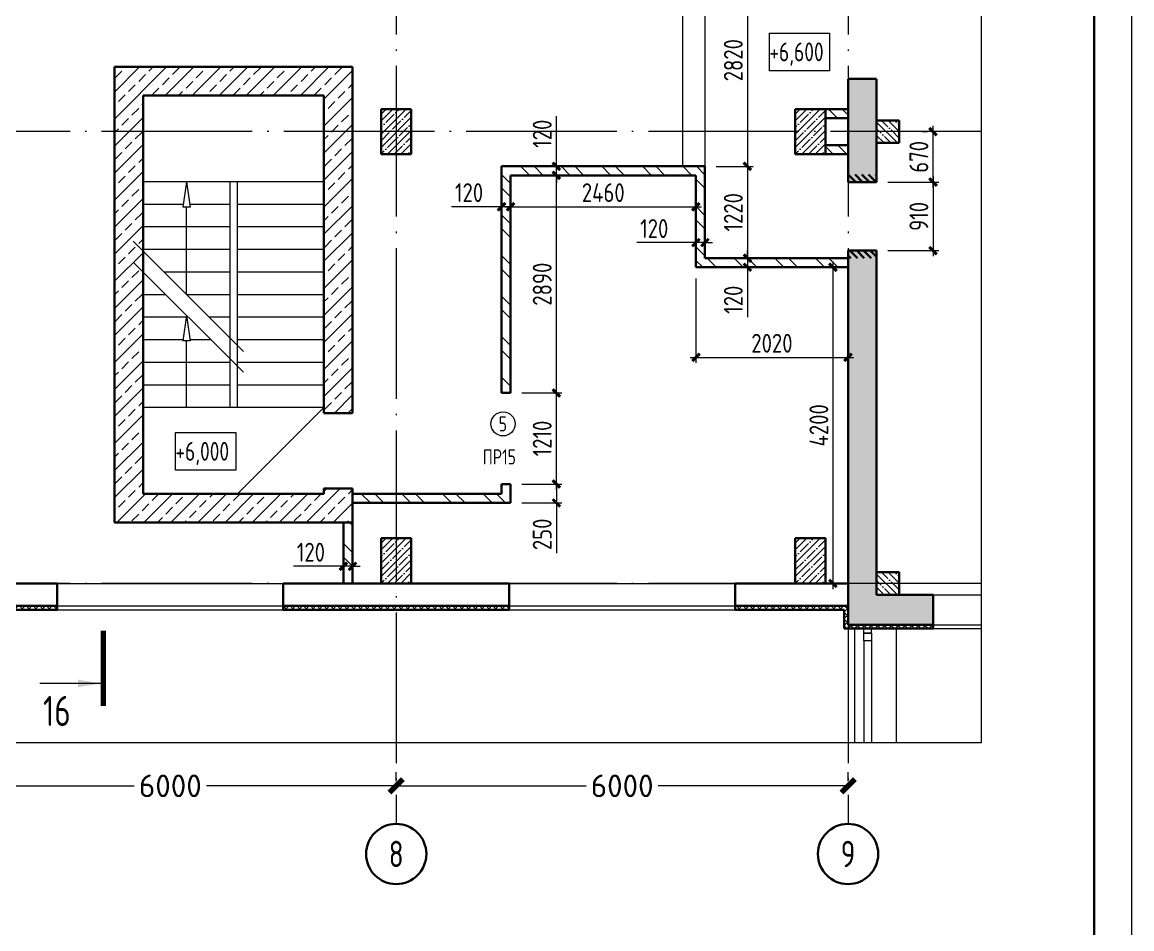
# Model space of a CAD drawing. Extents: x -965262 to 1142518, y -357520 to 71675.
# Drawn here: x 771533 to 786268, y -216449 to -204406 of the extents above; entities that cross this region are included whole.
import ezdxf

# ---------------------------------------------------------------- set-up
doc = ezdxf.new("R2010")
doc.units = 0
doc.header["$LTSCALE"] = 10
doc.linetypes.add('DOTE', pattern=[2.42, 2, -0.2, 0.02, -0.2])
doc.layers.get('0').update_dxf_attribs({"linetype": 'CONTINUOUS', "lineweight": 30})
doc.layers.get('Defpoints').update_dxf_attribs({"linetype": 'CONTINUOUS'})
doc.layers.add('DOTE', color=7, linetype='DOTE', lineweight=9)
doc.styles.add('GOST 2.304', font='isocpeur.ttf', dxfattribs={"width": 0.75, "height": 250})
doc.styles.get("Standard").update_dxf_attribs({"font": 'isocpeur.ttf', "height": 300})
doc.styles.add('ГОСТ 2м', font='isocpeur.ttf', dxfattribs={"width": 0.8, "height": 250})
doc.dimstyles.get("Standard").update_dxf_attribs({"dimscale": 100, "dimtxt": 300, "dimasz": 1.8, "dimexe": 1.8, "dimexo": 0.625, "dimgap": 0.9, "dimtad": 0, "dimdec": 0, "dimzin": 0, "dimdsep": 46, "dimtxsty": 'Standard', "dimblk": 'ARCHTICK', "dimcen": 0.9, "dimclrd": 256, "dimclre": 256, "dimclrt": 256, "dimadec": 0, "dimazin": 0, "dimtfac": 1, "dimtdec": 0, "dimtofl": 0, "dimtmove": 0, "dimatfit": 3, "dimfxl": 1, "dimtolj": 1, "dimtzin": 0, "dimlwd": 15, "dimlwe": 15, "dimarcsym": 0})
doc.dimstyles.new('ГОСТ 2м', dxfattribs={"dimtxt": 250, "dimasz": 100, "dimexe": 75, "dimexo": 150, "dimgap": 62.5, "dimtad": 1, "dimdec": 0, "dimtxsty": 'ГОСТ 2м', "dimblk": 'ARCHTICK', "dimcen": 150, "dimdle": 75, "dimclrd": 256, "dimclre": 256, "dimclrt": 256, "dimadec": 0, "dimazin": 0, "dimtfac": 1, "dimtdec": 0, "dimtmove": 0, "dimatfit": 3, "dimldrblk": 'OBLIQUE', "dimfxl": 1, "dimlwd": 15, "dimlwe": 15, "dimarcsym": 0})
pattern_1 = [(135, (707080.014, -166839.24), (-44.90128, -44.90128), [])]

# ---------------------------------------------------------------- blocks, each defined once
blk = doc.blocks.new('_ArchTick')
at = {"color": 0, "linetype": 'ByBlock', "lineweight": 0, "const_width": 0.4}
blk.add_lwpolyline([(-0.5, -0.5), (0.5, 0.5)], dxfattribs=at)
blk = doc.blocks.new('*D1027')
at = {"lineweight": 15, "transparency": 16777216}
for p, q in [((778626, -209406), (778626, -206366)), ((778476, -206441), (778551, -206441)), ((778169, -209331), (778701, -209331))]:
    blk.add_line(p, q, dxfattribs=at)
at = {"layer": 'Defpoints', "color": 0, "lineweight": 15, "transparency": 16777216}
for p in [(778626, -206441), (778626, -206441), (778019, -209331, -3260)]:
    blk.add_point(p, dxfattribs=at)
at = {"lineweight": 15, "transparency": 16777216, "xscale": 100, "yscale": 100, "zscale": 100}
for p, rotation in [((778626, -206441), 90), ((778626, -209331), 270)]:
    blk.add_blockref('_ArchTick', p, dxfattribs=dict(at, rotation=rotation))
at = {"lineweight": 15, "transparency": 16777216, "insert": (778438, -207886), "char_height": 250, "attachment_point": 5, "rotation": 90, "style": 'ГОСТ 2м'}
blk.add_mtext('2890', dxfattribs=at)
blk = doc.blocks.new('_Oblique')
at = {"color": 0, "linetype": 'ByBlock', "lineweight": -2}
blk.add_line((-0.5, -0.5), (0.5, 0.5), dxfattribs=at)
blk = doc.blocks.new('*D1025')
at = {"lineweight": 15, "transparency": 16777216}
for p, q in [((778169, -210541), (778701, -210541)), ((778626, -210541), (778626, -210866)), ((778169, -210791), (778701, -210791)), ((778626, -210791), (778626, -211461))]:
    blk.add_line(p, q, dxfattribs=at)
at = {"layer": 'Defpoints', "color": 0, "lineweight": 15, "transparency": 16777216}
for p in [(778019, -210541, -3260), (778626, -210541), (778019, -210791, -3260)]:
    blk.add_point(p, dxfattribs=at)
at = {"lineweight": 15, "transparency": 16777216, "xscale": 100, "yscale": 100, "zscale": 100}
for p, rotation in [((778626, -210541), 90), ((778626, -210791), 270)]:
    blk.add_blockref('_ArchTick', p, dxfattribs=dict(at, rotation=rotation))
at = {"lineweight": 15, "transparency": 16777216, "insert": (778438, -211209), "char_height": 250, "attachment_point": 5, "rotation": 90, "style": 'ГОСТ 2м'}
blk.add_mtext('250', dxfattribs=at)
blk = doc.blocks.new('*D973')
at = {"lineweight": 15, "transparency": 16777216}
for p, q in [((780479, -207811), (780479, -208933)), ((782499, -207811), (782499, -208933)), ((780404, -208858), (782574, -208858))]:
    blk.add_line(p, q, dxfattribs=at)
at = {"layer": 'Defpoints', "color": 0, "lineweight": 15, "transparency": 16777216}
for p in [(780479, -207661, -3260), (782499, -207661, -3260), (782499, -208858)]:
    blk.add_point(p, dxfattribs=at)
at = {"lineweight": 15, "transparency": 16777216, "xscale": 100, "yscale": 100, "zscale": 100, "rotation": 180}
blk.add_blockref('_ArchTick', (780479, -208858), dxfattribs=at)
at = {"lineweight": 15, "transparency": 16777216, "xscale": 100, "yscale": 100, "zscale": 100}
blk.add_blockref('_ArchTick', (782499, -208858), dxfattribs=at)
at = {"lineweight": 15, "transparency": 16777216, "insert": (781489, -208671), "char_height": 250, "attachment_point": 5, "style": 'ГОСТ 2м'}
blk.add_mtext('2020', dxfattribs=at)
blk = doc.blocks.new('*D972')
at = {"lineweight": 15, "transparency": 16777216}
for p, q in [((782299, -207586), (782299, -211936)), ((782349, -207661), (782224, -207661)), ((782349, -211861), (782224, -211861))]:
    blk.add_line(p, q, dxfattribs=at)
at = {"layer": 'Defpoints', "color": 0, "lineweight": 15, "transparency": 16777216}
for p in [(782499, -207661, -3260), (782299, -211861), (782499, -211861, -3290)]:
    blk.add_point(p, dxfattribs=at)
at = {"lineweight": 15, "transparency": 16777216, "xscale": 100, "yscale": 100, "zscale": 100}
for p, rotation in [((782299, -207661), 90), ((782299, -211861), 270)]:
    blk.add_blockref('_ArchTick', p, dxfattribs=dict(at, rotation=rotation))
at = {"lineweight": 15, "transparency": 16777216, "insert": (782112, -209761), "char_height": 250, "attachment_point": 5, "rotation": 90, "style": 'ГОСТ 2м'}
blk.add_mtext('4200', dxfattribs=at)
blk = doc.blocks.new('*D1030')
at = {"lineweight": 15, "transparency": 16777216}
for p, q in [((780479, -207184), (780479, -207259)), ((780599, -207184), (780599, -207259)), ((780479, -207334), (779694, -207334)), ((780599, -207334), (780479, -207334)), ((780599, -207334), (780699, -207334))]:
    blk.add_line(p, q, dxfattribs=at)
at = {"layer": 'Defpoints', "color": 0, "lineweight": 15, "transparency": 16777216}
for p in [(780479, -207334), (780599, -207334), (780599, -207334)]:
    blk.add_point(p, dxfattribs=at)
at = {"lineweight": 15, "transparency": 16777216, "xscale": 100, "yscale": 100, "zscale": 100}
blk.add_blockref('_ArchTick', (780479, -207334), dxfattribs=at)
at = {"lineweight": 15, "transparency": 16777216, "xscale": 100, "yscale": 100, "zscale": 100, "rotation": 180}
blk.add_blockref('_ArchTick', (780599, -207334), dxfattribs=at)
at = {"lineweight": 15, "transparency": 16777216, "insert": (779926, -207147), "char_height": 250, "attachment_point": 5, "style": 'ГОСТ 2м'}
blk.add_mtext('120', dxfattribs=at)
blk = doc.blocks.new('*D1026')
at = {"lineweight": 15, "transparency": 16777216}
for p, q in [((778169, -209331), (778701, -209331)), ((778626, -210616), (778626, -209256)), ((778169, -210541), (778701, -210541))]:
    blk.add_line(p, q, dxfattribs=at)
at = {"layer": 'Defpoints', "color": 0, "lineweight": 15, "transparency": 16777216}
for p in [(778019, -209331, -3260), (778626, -209331), (778019, -210541, -3260)]:
    blk.add_point(p, dxfattribs=at)
at = {"lineweight": 15, "transparency": 16777216, "xscale": 100, "yscale": 100, "zscale": 100}
for p, rotation in [((778626, -209331), 90), ((778626, -210541), 270)]:
    blk.add_blockref('_ArchTick', p, dxfattribs=dict(at, rotation=rotation))
at = {"lineweight": 15, "transparency": 16777216, "insert": (778438, -209936), "char_height": 250, "attachment_point": 5, "rotation": 90, "style": 'ГОСТ 2м'}
blk.add_mtext('1210', dxfattribs=at)
blk = doc.blocks.new('*D1024')
at = {"lineweight": 15, "transparency": 16777216}
for p, q in [((775799, -211484), (775799, -211559)), ((775919, -211484), (775919, -211559)), ((775799, -211634), (775134, -211634)), ((775919, -211634), (775799, -211634)), ((775919, -211634), (776019, -211634))]:
    blk.add_line(p, q, dxfattribs=at)
at = {"layer": 'Defpoints', "color": 0, "lineweight": 15, "transparency": 16777216}
for p in [(775799, -211634), (775799, -211634), (775919, -211634)]:
    blk.add_point(p, dxfattribs=at)
at = {"lineweight": 15, "transparency": 16777216, "xscale": 100, "yscale": 100, "zscale": 100}
blk.add_blockref('_ArchTick', (775799, -211634), dxfattribs=at)
at = {"lineweight": 15, "transparency": 16777216, "xscale": 100, "yscale": 100, "zscale": 100, "rotation": 180}
blk.add_blockref('_ArchTick', (775919, -211634), dxfattribs=at)
at = {"lineweight": 15, "transparency": 16777216, "insert": (775367, -211446), "char_height": 250, "attachment_point": 5, "style": 'ГОСТ 2м'}
blk.add_mtext('120', dxfattribs=at)
blk = doc.blocks.new('*D1029')
at = {"lineweight": 15, "transparency": 16777216}
for p, q in [((777899, -206708), (777899, -206783)), ((778019, -206708), (778019, -206783)), ((777899, -206858), (777234, -206858)), ((778019, -206858), (777899, -206858)), ((778019, -206858), (778119, -206858))]:
    blk.add_line(p, q, dxfattribs=at)
at = {"layer": 'Defpoints', "color": 0, "lineweight": 15, "transparency": 16777216}
for p in [(777899, -206858), (777899, -206858), (778019, -206858)]:
    blk.add_point(p, dxfattribs=at)
at = {"lineweight": 15, "transparency": 16777216, "xscale": 100, "yscale": 100, "zscale": 100}
blk.add_blockref('_ArchTick', (777899, -206858), dxfattribs=at)
at = {"lineweight": 15, "transparency": 16777216, "xscale": 100, "yscale": 100, "zscale": 100, "rotation": 180}
blk.add_blockref('_ArchTick', (778019, -206858), dxfattribs=at)
at = {"lineweight": 15, "transparency": 16777216, "insert": (777467, -206670), "char_height": 250, "attachment_point": 5, "style": 'ГОСТ 2м'}
blk.add_mtext('120', dxfattribs=at)
blk = doc.blocks.new('*D1028')
at = {"lineweight": 15, "transparency": 16777216}
for p, q in [((778019, -206708), (778019, -206783)), ((780479, -206708), (780479, -206783)), ((777944, -206858), (780554, -206858))]:
    blk.add_line(p, q, dxfattribs=at)
at = {"layer": 'Defpoints', "color": 0, "lineweight": 15, "transparency": 16777216}
for p in [(778019, -206858), (780479, -206858), (780479, -206858)]:
    blk.add_point(p, dxfattribs=at)
at = {"lineweight": 15, "transparency": 16777216, "xscale": 100, "yscale": 100, "zscale": 100, "rotation": 180}
blk.add_blockref('_ArchTick', (778019, -206858), dxfattribs=at)
at = {"lineweight": 15, "transparency": 16777216, "xscale": 100, "yscale": 100, "zscale": 100}
blk.add_blockref('_ArchTick', (780479, -206858), dxfattribs=at)
at = {"lineweight": 15, "transparency": 16777216, "insert": (779249, -206670), "char_height": 250, "attachment_point": 5, "style": 'ГОСТ 2м'}
blk.add_mtext('2460', dxfattribs=at)
blk = doc.blocks.new('*D1031')
at = {"lineweight": 15, "transparency": 16777216}
for p, q in [((781163, -206246), (781163, -207616)), ((780749, -206321), (781238, -206321)), ((780749, -207541), (781238, -207541))]:
    blk.add_line(p, q, dxfattribs=at)
at = {"layer": 'Defpoints', "color": 0, "lineweight": 15, "transparency": 16777216}
for p in [(780599, -206321, -3260), (780599, -207541, -3260), (781163, -207541)]:
    blk.add_point(p, dxfattribs=at)
at = {"lineweight": 15, "transparency": 16777216, "xscale": 100, "yscale": 100, "zscale": 100}
for p, rotation in [((781163, -206321), 90), ((781163, -207541), 270)]:
    blk.add_blockref('_ArchTick', p, dxfattribs=dict(at, rotation=rotation))
at = {"lineweight": 15, "transparency": 16777216, "insert": (780976, -206931), "char_height": 250, "attachment_point": 5, "rotation": 90, "style": 'ГОСТ 2м'}
blk.add_mtext('1220', dxfattribs=at)
blk = doc.blocks.new('*D971')
at = {"lineweight": 15, "transparency": 16777216}
for p, q in [((781163, -207541), (781163, -207441)), ((781013, -207541), (781088, -207541)), ((781163, -207541), (781163, -207661)), ((781013, -207661), (781088, -207661)), ((781163, -207661), (781163, -208326))]:
    blk.add_line(p, q, dxfattribs=at)
at = {"layer": 'Defpoints', "color": 0, "lineweight": 15, "transparency": 16777216}
for p in [(781163, -207541), (781163, -207661), (781163, -207661)]:
    blk.add_point(p, dxfattribs=at)
at = {"lineweight": 15, "transparency": 16777216, "xscale": 100, "yscale": 100, "zscale": 100}
for p, rotation in [((781163, -207541), 270), ((781163, -207661), 90)]:
    blk.add_blockref('_ArchTick', p, dxfattribs=dict(at, rotation=rotation))
at = {"lineweight": 15, "transparency": 16777216, "insert": (780976, -208093), "char_height": 250, "attachment_point": 5, "rotation": 90, "style": 'ГОСТ 2м'}
blk.add_mtext('120', dxfattribs=at)
blk = doc.blocks.new('*D974')
at = {"lineweight": 15, "transparency": 16777216}
for p, q in [((778626, -206321), (778626, -205656)), ((778476, -206321), (778551, -206321)), ((778626, -206441), (778626, -206321)), ((778476, -206441), (778551, -206441)), ((778626, -206441), (778626, -206541))]:
    blk.add_line(p, q, dxfattribs=at)
at = {"layer": 'Defpoints', "color": 0, "lineweight": 15, "transparency": 16777216}
for p in [(778626, -206321), (778626, -206321), (778626, -206441)]:
    blk.add_point(p, dxfattribs=at)
at = {"lineweight": 15, "transparency": 16777216, "xscale": 100, "yscale": 100, "zscale": 100}
for p, rotation in [((778626, -206321), 270), ((778626, -206441), 90)]:
    blk.add_blockref('_ArchTick', p, dxfattribs=dict(at, rotation=rotation))
at = {"lineweight": 15, "transparency": 16777216, "insert": (778438, -205888), "char_height": 250, "attachment_point": 5, "rotation": 90, "style": 'ГОСТ 2м'}
blk.add_mtext('120', dxfattribs=at)
blk = doc.blocks.new('*D976')
at = {"lineweight": 15, "transparency": 16777216}
for p, q in [((781163, -203426), (781163, -206396)), ((780749, -203501), (781238, -203501)), ((780749, -206321), (781238, -206321))]:
    blk.add_line(p, q, dxfattribs=at)
at = {"layer": 'Defpoints', "color": 0, "lineweight": 15, "transparency": 16777216}
for p in [(780599, -203501, -3260), (780599, -206321, -3260), (781163, -206321)]:
    blk.add_point(p, dxfattribs=at)
at = {"lineweight": 15, "transparency": 16777216, "xscale": 100, "yscale": 100, "zscale": 100}
for p, rotation in [((781163, -203501), 90), ((781163, -206321), 270)]:
    blk.add_blockref('_ArchTick', p, dxfattribs=dict(at, rotation=rotation))
at = {"lineweight": 15, "transparency": 16777216, "insert": (780976, -204911), "char_height": 250, "attachment_point": 5, "rotation": 90, "style": 'ГОСТ 2м'}
blk.add_mtext('2820', dxfattribs=at)
blk = doc.blocks.new('*D1032')
at = {"lineweight": 15, "transparency": 16777216}
for p, q in [((783030, -206531), (783703, -206531)), ((783628, -206456), (783628, -207516)), ((783030, -207441), (783703, -207441))]:
    blk.add_line(p, q, dxfattribs=at)
at = {"layer": 'Defpoints', "color": 0, "lineweight": 15, "transparency": 16777216}
for p in [(782880, -206531, -3260), (782880, -207441, -3260), (783628, -207441)]:
    blk.add_point(p, dxfattribs=at)
at = {"lineweight": 15, "transparency": 16777216, "xscale": 100, "yscale": 100, "zscale": 100}
for p, rotation in [((783628, -206531), 90), ((783628, -207441), 270)]:
    blk.add_blockref('_ArchTick', p, dxfattribs=dict(at, rotation=rotation))
at = {"lineweight": 15, "transparency": 16777216, "insert": (783440, -206986), "char_height": 250, "attachment_point": 5, "rotation": 90, "style": 'ГОСТ 2м'}
blk.add_mtext('910', dxfattribs=at)
blk = doc.blocks.new('*D1033')
at = {"lineweight": 15, "transparency": 16777216}
for p, q in [((783628, -206606), (783628, -205785)), ((783478, -205860), (783553, -205860)), ((783030, -206531), (783703, -206531))]:
    blk.add_line(p, q, dxfattribs=at)
at = {"layer": 'Defpoints', "color": 0, "lineweight": 15, "transparency": 16777216}
for p in [(783628, -205860), (783628, -205860), (782880, -206531, -3260)]:
    blk.add_point(p, dxfattribs=at)
at = {"lineweight": 15, "transparency": 16777216, "xscale": 100, "yscale": 100, "zscale": 100}
for p, rotation in [((783628, -205860), 90), ((783628, -206531), 270)]:
    blk.add_blockref('_ArchTick', p, dxfattribs=dict(at, rotation=rotation))
at = {"lineweight": 15, "transparency": 16777216, "insert": (783440, -206195), "char_height": 250, "attachment_point": 5, "rotation": 90, "style": 'ГОСТ 2м'}
blk.add_mtext('670', dxfattribs=at)
blk = doc.blocks.new('*D1075')
at = {"lineweight": 15, "transparency": 16777216}
for p, q in [((770500, -214488), (770500, -214370)), ((776500, -214488), (776500, -214370)), ((770500, -214550), (773020, -214550)), ((776500, -214550), (773980, -214550))]:
    blk.add_line(p, q, dxfattribs=at)
at = {"layer": 'Defpoints', "color": 0, "lineweight": 15, "transparency": 16777216}
for p in [(770500, -214550), (770500, -214550), (776500, -214550)]:
    blk.add_point(p, dxfattribs=at)
at = {"lineweight": 15, "transparency": 16777216, "xscale": 180, "yscale": 180, "zscale": 180, "rotation": 180}
blk.add_blockref('_ArchTick', (770500, -214550), dxfattribs=at)
at = {"lineweight": 15, "transparency": 16777216, "xscale": 180, "yscale": 180, "zscale": 180}
blk.add_blockref('_ArchTick', (776500, -214550), dxfattribs=at)
at = {"lineweight": 15, "transparency": 16777216, "insert": (773500, -214550), "char_height": 300, "attachment_point": 5}
blk.add_mtext('\\A1;6000', dxfattribs=at)
blk = doc.blocks.new('*D1080')
at = {"lineweight": 15, "transparency": 16777216}
for p, q in [((776500, -214488), (776500, -214370)), ((782500, -214488), (782500, -214370)), ((776500, -214550), (779020, -214550)), ((782500, -214550), (779980, -214550))]:
    blk.add_line(p, q, dxfattribs=at)
at = {"layer": 'Defpoints', "color": 0, "lineweight": 15, "transparency": 16777216}
for p in [(776500, -214550), (776500, -214550), (782500, -214550)]:
    blk.add_point(p, dxfattribs=at)
at = {"lineweight": 15, "transparency": 16777216, "xscale": 180, "yscale": 180, "zscale": 180, "rotation": 180}
blk.add_blockref('_ArchTick', (776500, -214550), dxfattribs=at)
at = {"lineweight": 15, "transparency": 16777216, "xscale": 180, "yscale": 180, "zscale": 180}
blk.add_blockref('_ArchTick', (782500, -214550), dxfattribs=at)
at = {"lineweight": 15, "transparency": 16777216, "insert": (779500, -214550), "char_height": 300, "attachment_point": 5}
blk.add_mtext('\\A1;6000', dxfattribs=at)

msp = doc.modelspace()

# ---------------------------------------------------------------- hatches: boundary and pattern name
at = {"lineweight": 15}
h = msp.add_hatch(dxfattribs=at)
h.set_pattern_fill('ANSI35', color=256, scale=40)
h.set_pattern_definition([(45, (631801.75, -298946.64), (-179.60512, 179.60512), []), (45, (631981.35, -298946.64), (-179.60512, 179.60512), [317.5, -63.5, 0, -63.5])])
h.paths.add_polyline_path([(782879.4, -187710.7), (783579.7, -187710.7), (783579.7, -187310.7), (782499.4, -187310.7), (782499.4, -204260.6), (782879.4, -204260.4)])
h.paths.add_polyline_path([(782879.4, -205160.5), (782499.4, -205160.6), (782499.4, -206530.7), (782879.4, -206530.7)])
h.paths.add_polyline_path([(782879.4, -207440.7), (782499.4, -207440.7), (782499.4, -212410.7), (783629.4, -212410.7), (783629.4, -212010.7), (782879.4, -212011.1)])
h = msp.add_hatch(dxfattribs=at)
h.set_pattern_fill('ANSI37', color=256, scale=20, angle=90)
h.set_pattern_definition([(135, (631801.75, -298946.64), (-44.90128, -44.90128), []), (225, (631801.75, -298946.64), (44.90128, -44.90128), [])])
h.paths.add_polyline_path([(746499.4, -210360.5), (746449.4, -210360.5), (746449.4, -212210.7), (747999.4, -212210.7), (748000.2, -212160.7), (746499.4, -212160.7)])
h.paths.add_polyline_path([(746499.4, -205040.7), (746449.4, -205040.7), (746449.4, -207360.5), (746499.4, -207360.5)])
h.paths.add_polyline_path([(746499.4, -201510.7), (746449.4, -201510.7), (746449.4, -202030.7), (746499.4, -202030.7)])
h.paths.add_polyline_path([(746499.4, -198660.7), (746449.4, -198660.7), (746449.4, -200310.7), (746499.4, -200310.7)])
h.paths.add_polyline_path([(746499.4, -195810.7), (746449.4, -195810.7), (746449.4, -197460.7), (746499.4, -197460.7)])
h.paths.add_polyline_path([(746499.4, -192960.7), (746449.4, -192960.7), (746449.4, -194610.7), (746499.4, -194610.7)])
h.paths.add_polyline_path([(746499.4, -190110.7), (746449.4, -190110.7), (746449.4, -191760.7), (746499.4, -191760.7)])
h.paths.add_polyline_path([(746499.4, -187560.7), (747999.6, -187560.7), (747999.6, -187510.7), (746449.4, -187510.7), (746449.4, -188910.7), (746499.4, -188910.7)])
h.paths.add_polyline_path([(753999.6, -187510.7), (750999.6, -187510.7), (750999.6, -187560.7), (753999.6, -187560.7)])
h.paths.add_polyline_path([(759999.6, -187510.7), (756999.6, -187510.7), (756999.6, -187560.7), (759999.6, -187560.7)])
h.paths.add_polyline_path([(765999.6, -187510.7), (762999.6, -187510.7), (762999.6, -187560.7), (765999.6, -187560.7)])
h.paths.add_polyline_path([(771999.6, -187510.7), (768999.6, -187510.7), (768999.6, -187560.7), (771999.6, -187560.7)])
h.paths.add_polyline_path([(776064.4, -187510.7), (774999.6, -187510.7), (774999.6, -187560.7), (776064.4, -187560.7)])
h.paths.add_polyline_path([(783629.4, -212410.7), (782499.4, -212410.7), (782499.4, -212160.7), (780998.6, -212160.7), (780998.6, -212210.7), (782449.4, -212210.7), (782449.4, -212460.7), (783629.4, -212460.7)])
h.paths.add_polyline_path([(777999.4, -212160.7), (774999.4, -212160.7), (774999.4, -212210.7), (777999.4, -212210.7)])
h.paths.add_polyline_path([(771999.4, -212160.7), (768999.4, -212160.7), (768999.4, -212210.7), (771999.4, -212210.7)])
h.paths.add_polyline_path([(765999.4, -212160.7), (762999.4, -212160.7), (762999.4, -212210.7), (765999.4, -212210.7)])
h.paths.add_polyline_path([(759999.4, -212160.7), (756998.6, -212160.7), (756998.6, -212210.7), (759999.4, -212210.7)])
h.paths.add_polyline_path([(753999.4, -212160.7), (750998.6, -212160.7), (750998.6, -212210.7), (753999.4, -212210.7)])
h = msp.add_hatch(dxfattribs=at)
h.set_pattern_fill('ANSI32', color=1, scale=40, angle=90)
h.set_pattern_definition([(135, (777932.76, -209334.85), (-269.4077, -269.4077), []), (135, (777932.76, -209155.24), (-269.4077, -269.4077), [])])
h.paths.add_polyline_path([(778019.4, -209330.7), (777899.4, -209330.7), (777899.4, -209340.7), (778019.4, -209340.7)], flags=17)
h.paths.add_polyline_path([(752699.4, -201650.7), (751299, -201650.7), (751299, -201520.7), (751179, -201520.7), (751179, -201650.7), (746799.4, -201650.7), (746799.4, -201770.7), (752449.4, -201770.7), (752449.4, -202030.7), (752699.4, -202030.7)], flags=17)
h.paths.add_polyline_path([(752699.4, -201650.7), (751299.4, -201650.7), (751299.4, -201520.7), (751179.4, -201520.7), (751179.4, -201650.7), (746799.4, -201650.7), (746799.4, -201770.7), (752449.4, -201770.7), (752449.4, -202030.7), (752699.4, -202030.7)], flags=16)
h.paths.add_polyline_path([(773689.4, -198260.7), (773559.4, -198260.7), (773559.4, -198390.7), (773689.4, -198390.7)], flags=17)
h.paths.add_polyline_path([(773689.4, -198260.7), (773559.4, -198260.7), (773559.4, -198390.7), (773689.4, -198390.7)], flags=16)
h.paths.add_polyline_path([(778019.4, -209340.7), (777899.4, -209340.7), (777899.4, -209630.7), (778019.4, -209630.7)], flags=17)
h.paths.add_polyline_path([(747199.4, -193680.6), (747199.4, -193560.7), (749749, -193560.7), (749749, -193680.7), (749619, -193680.7), (749619, -194730.6), (749499, -194730.6), (749499, -193680.7), (747199.4, -193680.7)])
h.paths.add_polyline_path([(751179, -193810.7), (751179, -193680.7), (750659, -193680.7), (750659, -193560.7), (751179, -193560.7), (751179, -189760.7), (751299, -189763.3), (751299, -189890.7), (751429, -189890.7), (751429, -190010.7), (751299, -190010.7), (751298.9, -193810.7), (751179, -193810.7)])
h.paths.add_polyline_path([(751179, -194730.6), (751179, -194350.7), (751299, -194350.7), (751299, -194730.6)])
h.paths.add_polyline_path([(751179, -196020.4), (751179, -195640.6), (751299, -195640.6), (751299, -196020.4), (751179, -196020.4)])
h.paths.add_polyline_path([(746799.4, -196810.7), (746799.4, -196690.7), (749499, -196690.7), (749499, -195640.6), (749619, -195640.6), (749619, -196690.5), (749749, -196690.7), (749749, -196810.6), (746799.4, -196810.6)])
h.paths.add_polyline_path([(751179, -196940.6), (751179, -196810.6), (750659.2, -196810.6), (750659.2, -196690.6), (751179, -196690.6), (751179, -196560.4), (751299, -196560.4), (751299, -196940.6), (751179, -196940.6)])
h.paths.add_polyline_path([(751049, -199420.5), (751049, -199040.5), (751299, -199040.5), (751299, -199420.5)])
h.paths.add_polyline_path([(746799.4, -201770.7), (746799.4, -201650.7), (751179.8, -201650.7), (751179.8, -201520.7), (751299, -201520.4), (751299.9, -201650.7), (752699.4, -201650.7), (752699.4, -202030.7), (752449.4, -202030.7), (752449.4, -201770.7), (746799.4, -201770.7)])
h.paths.add_polyline_path([(747199, -205760.7), (747199.4, -205640.7), (752299.4, -205640.7), (752299.4, -205760.7), (747199.4, -205760.7)])
h.paths.add_polyline_path([(752449.4, -205560.7), (752449.4, -205040.7), (752699.4, -205040.7), (752699.4, -205560.7)])
h.paths.add_polyline_path([(751179, -188560.7), (751179, -187860.7), (751299, -187860.7), (751299, -188560.7)])
h.paths.add_polyline_path([(752339, -190010.7), (752339, -189890.7), (752754.5, -189890.7), (752754.5, -190010.7)])
h.paths.add_polyline_path([(755244.5, -190010.7), (755244.5, -189890.7), (755751.9, -189890.7), (755754.4, -190010.7)])
h.paths.add_polyline_path([(758244.5, -190010.7), (758244.5, -189890.7), (758754.4, -189890.7), (758754.4, -190010.7)])
h.paths.add_polyline_path([(761244.5, -190010.7), (761244.5, -189890.7), (761754.4, -189890.7), (761754.4, -190010.7)])
h.paths.add_polyline_path([(764244.5, -190010.7), (764244.5, -189890.7), (764754.4, -189890.7), (764754.4, -190010.7)])
h.paths.add_polyline_path([(767244.5, -190010.7), (767244.5, -189890.7), (767754.4, -189890.7), (767754.4, -190010.7)])
h.paths.add_polyline_path([(770244.5, -190010.7), (770244.5, -189890.7), (770754.4, -189890.7), (770754.4, -190010.7)])
h.paths.add_polyline_path([(773309.4, -190010.7), (773309.4, -189890.7), (773689.4, -189890.7), (773689.4, -190010.7), (773559.4, -190010.7), (773559.4, -190270.7), (773439.4, -190270.7), (773439.4, -190010.7)])
h.paths.add_polyline_path([(776244.5, -190010.7), (776244.5, -189890.7), (776754.4, -189890.7), (776754.4, -190010.7)])
h.paths.add_polyline_path([(779309.4, -190010.7), (779309.4, -189890.7), (782499.4, -189890.7), (782499.4, -190010.7)])
h.paths.add_polyline_path([(773439.4, -192765.7), (773439.4, -192385.7), (773689.4, -192385.7), (773689.4, -192765.7)])
h.paths.add_polyline_path([(773439.4, -195260.7), (773439.4, -194880.7), (773689.4, -194880.7), (773689.4, -195260.7)])
h.paths.add_polyline_path([(773439.4, -198640.7), (773439.4, -198260.7), (773689.4, -198260.7), (773689.4, -198510.7), (773559.4, -198510.7), (773559.4, -198640.7)])
h.paths.add_polyline_path([(774739.4, -198510.7), (774739.4, -198390.7), (775119.4, -198390.7), (775119.4, -198510.7)])
h.paths.add_polyline_path([(776169.4, -198510.7), (776169.4, -198390.7), (776419.4, -198390.7), (776419.4, -199560.7), (776299.4, -199560.7), (776299.4, -198510.7)])
h.paths.add_polyline_path([(776699.4, -200160.7), (776699.4, -200040.7), (781799.4, -200040.7), (781799.4, -200160.7)])
h.paths.add_polyline_path([(782199.4, -200160.7), (782199.4, -200040.7), (782499.4, -200040.7), (782499.4, -200160.7)])
h.paths.add_polyline_path([(776169.4, -203500.7), (776169.4, -203380.7), (776299.4, -203380.7), (776299.4, -202225.7), (776419.4, -202225.7), (776419.4, -203380.7), (782499.4, -203380.7), (782499.4, -203500.7)])
h.paths.add_polyline_path([(776299.4, -201315.7), (776299.4, -200160.7), (776419.4, -200160.7), (776419.4, -201315.7)])
h.paths.add_polyline_path([(773439.4, -201135.7), (773439.4, -200755.7), (773689.4, -200755.7), (773689.4, -201135.7)])
h.paths.add_polyline_path([(773439.4, -203500.7), (773439.4, -203250.7), (773559.4, -203250.7), (773559.4, -203380.7), (775259.4, -203380.7), (775259.4, -203500.7)])
h.paths.add_polyline_path([(782199.4, -205680.7), (782199.4, -205560.7), (782499.4, -205560.7), (782499.4, -205680.7), (782199.4, -205680.7)])
h.paths.add_polyline_path([(782199.4, -206160.7), (782199.4, -206040.6), (782499.4, -206040.6), (782499.4, -206160.6), (782199.4, -206160.7)])
h.paths.add_polyline_path([(777899.4, -209630.7), (777899.4, -206320.7), (780599.4, -206320.7), (780599.4, -207540.7), (782499.4, -207540.7), (782499.4, -207660.7), (780479.4, -207660.7), (780479.4, -206440.7), (778019.4, -206440.7), (778019.4, -209630.7)])
h.paths.add_polyline_path([(775919, -210790.7), (775919, -210670.7), (777899.4, -210670.7), (777899.4, -210540.7), (778019.4, -210540.7), (778019.4, -210790.7), (775919, -210790.7)])
h.paths.add_polyline_path([(775799, -211860.7), (775799, -211050.7), (775919, -211050.7), (775919, -211860.7)])
h.paths.add_polyline_path([(751179.8, -201650.7), (751179.4, -201650.7), (751179.4, -201520.7), (751179.8, -201520.7)], flags=16)
h.paths.add_polyline_path([(751299.9, -201650.7), (751299.4, -201650.7), (751299.4, -201520.7), (751299.9, -201520.7)], flags=16)
h = msp.add_hatch(dxfattribs=at)
h.set_pattern_fill('ANSI33', color=256, scale=40, style=0)
h.set_pattern_definition([(45, (2116705.75, -241831.9), (-179.605122, 179.605122), []), (45, (2116885.35, -241831.9), (-179.605122, 179.605122), [127, -63.5])])
h.paths.add_polyline_path([(775919, -205860.7), (775539, -205860.7), (775539, -209598.2), (775919, -209598.2)])
h.paths.add_polyline_path([(775919, -205000.7), (775539, -205000.7), (772759, -205000.7), (772759, -205860.7), (773139, -205860.7), (773139, -205380.7), (775539, -205380.7), (775539, -205860.7), (775919, -205860.7)])
h.paths.add_polyline_path([(773139, -205860.7), (772759, -205860.7), (772759, -211050.7), (772834.4, -211050.7), (775914.4, -211050.7), (775919, -211046.1), (775919, -210614), (775903.2, -210598.2), (775539, -210598.2), (775539, -210670.7), (773139, -210670.7)])
h = msp.add_hatch(dxfattribs=at)
h.set_pattern_fill('ANSI35', color=256, scale=500, style=0)
h.set_pattern_definition([(45, (734599.43, -83012.94), (-88.38835, 88.38835), []), (45, (734687.82, -83012.94), (-88.38835, 88.38835), [156.25, -31.25, 0, -31.25])])
h.paths.add_polyline_path([(776699.4, -205560.7), (776299.4, -205560.7), (776299.4, -206160.7), (776699.4, -206160.7)])
h = msp.add_hatch(dxfattribs=at)
h.set_pattern_fill('ANSI35', color=256, scale=500, style=0)
h.set_pattern_definition([(45, (740099.43, -83012.94), (-88.38835, 88.38835), []), (45, (740187.82, -83012.94), (-88.38835, 88.38835), [156.25, -31.25, 0, -31.25])])
h.paths.add_polyline_path([(782199.4, -205560.7), (781799.4, -205560.7), (781799.4, -206160.7), (782199.4, -206160.7)])
h = msp.add_hatch(dxfattribs=at)
h.set_pattern_fill('ANSI35', color=256, scale=500, angle=90, style=0)
h.set_pattern_definition([(135, (534985.99, -259954.01), (-88.38835, -88.38835), []), (135, (534985.99, -259865.62), (-88.38835, -88.38835), [156.25, -31.25, 0, -31.25])])
h.paths.add_polyline_path([(783029.4, -205710.7), (782879.4, -205710.7), (782879.4, -205860.7), (783029.4, -205860.7)])
h.paths.add_polyline_path([(783029.4, -205860.7), (782879.4, -205860.7), (782879.4, -206010.7), (783029.4, -206010.7)])
h.paths.add_polyline_path([(783179.4, -205860.7), (783029.4, -205860.7), (783029.4, -206010.7), (783179.4, -206010.7)])
h.paths.add_polyline_path([(783179.4, -205710.7), (783029.4, -205710.7), (783029.4, -205860.7), (783179.4, -205860.7)])
h = msp.add_hatch()
h.set_pattern_fill('ANSI31', color=3, scale=20, angle=90)
h.set_pattern_definition(pattern_1)
h.paths.add_polyline_path([(782579.8, -206430.7), (782879.8, -206430.7), (782879.8, -206530.7), (782579.8, -206530.7)])
h.paths.add_polyline_path([(782499.8, -206430.7), (782579.8, -206430.7), (782579.8, -206530.7), (782499.8, -206530.7)])
h = msp.add_hatch()
h.set_pattern_fill('ANSI31', color=3, scale=20, angle=90)
h.set_pattern_definition(pattern_1)
h.paths.add_polyline_path([(782580.1, -207440.8), (782880.1, -207440.8), (782880.1, -207540.8), (782580.1, -207540.8)])
h.paths.add_polyline_path([(782500.1, -207440.8), (782580.1, -207440.8), (782580.1, -207540.8), (782500.1, -207540.8)])
h = msp.add_hatch(dxfattribs=at)
h.set_pattern_fill('ANSI35', color=256, scale=500, style=0)
h.set_pattern_definition([(45, (734599.43, -88712.94), (-88.38835, 88.38835), []), (45, (734687.82, -88712.94), (-88.38835, 88.38835), [156.25, -31.25, 0, -31.25])])
h.paths.add_polyline_path([(776699.4, -211260.7), (776299.4, -211260.7), (776299.4, -211860.7), (776699.4, -211860.7)])
h = msp.add_hatch(dxfattribs=at)
h.set_pattern_fill('ANSI35', color=256, scale=500, style=0)
h.set_pattern_definition([(45, (740099.43, -88712.94), (-88.38835, 88.38835), []), (45, (740187.82, -88712.94), (-88.38835, 88.38835), [156.25, -31.25, 0, -31.25])])
h.paths.add_polyline_path([(782199.4, -211260.7), (781799.4, -211260.7), (781799.4, -211860.7), (782199.4, -211860.7)])
h = msp.add_hatch(dxfattribs=at)
h.set_pattern_fill('ANSI35', color=256, scale=500, angle=90, style=0)
h.set_pattern_definition([(135, (534985.99, -265954.01), (-88.38835, -88.38835), []), (135, (534985.99, -265865.62), (-88.38835, -88.38835), [156.25, -31.25, 0, -31.25])])
h.paths.add_polyline_path([(783029.4, -211710.7), (782879.4, -211710.7), (782879.4, -211860.7), (783029.4, -211860.7)])
h.paths.add_polyline_path([(783029.4, -211860.7), (782879.4, -211860.7), (782879.4, -212010.7), (783029.4, -212010.7)])
h.paths.add_polyline_path([(783179.4, -211860.7), (783029.4, -211860.7), (783029.4, -212010.7), (783179.4, -212010.7)])
h.paths.add_polyline_path([(783179.4, -211710.7), (783029.4, -211710.7), (783029.4, -211860.7), (783179.4, -211860.7)])

# ---------------------------------------------------------------- linework, layer by layer
for p, q in [((780299.4, -203500.7, 7993.3), (780299.4, -206320.7, 7993.3)), ((780599.4, -203500.7, 7993.3), (780599.4, -206320.7, 7993.3)), ((781455.4, -204551.7, 11253.1), (782255.4, -204551.7, 11253.1)), ((781455.4, -205051.7, 11253.1), (781455.4, -204551.7, 11253.1)), ((782255.4, -204551.7, 11253.1), (782255.4, -205051.7, 11253.1)), ((782255.4, -205051.7, 11253.1), (781455.4, -205051.7, 11253.1)), ((780599.4, -205301.3, 7993.3), (780599.4, -205699.3, 7993.3)), ((775539, -206525.7, 7993.3), (773139, -206525.7, 7993.3)), ((773714, -206525.7, 7993.3), (773665, -206865, 7993.3)), ((773714, -206525.7, 7993.3), (773763, -206865, 7993.3)), ((774289, -206525.7, 7993.3), (774289, -209525.7, 7993.3)), ((774389, -206525.7, 7993.3), (774389, -209525.7, 7993.3)), ((773670.7, -206825.7, 7993.3), (773139, -206825.7, 7993.3)), ((773763, -206865, 7993.3), (773665, -206865, 7993.3)), ((773714, -208022.4, 7993.3), (773714, -206865, 7993.3)), ((774289, -206825.7, 7993.3), (773757.3, -206825.7, 7993.3)), ((775539, -206825.7, 7993.3), (774389, -206825.7, 7993.3)), ((774289, -207125.7, 7993.3), (773139, -207125.7, 7993.3)), ((775539, -207125.7, 7993.3), (774389, -207125.7, 7993.3)), ((774289, -207425.7, 7993.3), (773139, -207425.7, 7993.3)), ((775539, -207425.7, 7993.3), (774389, -207425.7, 7993.3)), ((774289, -207725.7, 7993.3), (773417.3, -207725.7, 7993.3)), ((775539, -207725.7, 7993.3), (774389, -207725.7, 7993.3)), ((773439, -208025.7, 7993.3), (773139, -208025.7, 7993.3)), ((774289, -208025.7, 7993.3), (773717.3, -208025.7, 7993.3)), ((775539, -208025.7, 7993.3), (774389, -208025.7, 7993.3)), ((773710.4, -208325.7, 7993.3), (773139, -208325.7, 7993.3)), ((773714, -208300.7, 7993.3), (773665, -208640, 7993.3)), ((773714, -208300.7, 7993.3), (773763, -208640, 7993.3)), ((773739, -208325.7, 7993.3), (773717.6, -208325.7, 7993.3)), ((773739, -208325.7, 7993.3), (773717.6, -208325.7, 7993.3)), ((774289, -208325.7, 7993.3), (774017.3, -208325.7, 7993.3)), ((775539, -208325.7, 7993.3), (774389, -208325.7, 7993.3)), ((773667.1, -208625.7, 7993.3), (773139, -208625.7, 7993.3)), ((773763, -208640, 7993.3), (773665, -208640, 7993.3)), ((773714, -209525.7, 7993.3), (773714, -208640, 7993.3)), ((774039, -208625.7, 7993.3), (773760.9, -208625.7, 7993.3)), ((774039, -208625.7, 7993.3), (773760.9, -208625.7, 7993.3)), ((775539, -208625.7, 7993.3), (774389, -208625.7, 7993.3)), ((774289, -208925.7, 7993.3), (773139, -208925.7, 7993.3)), ((775539, -208925.7, 7993.3), (774389, -208925.7, 7993.3)), ((774289, -209225.7, 7993.3), (773139, -209225.7, 7993.3)), ((775539, -209225.7, 7993.3), (774389, -209225.7, 7993.3)), ((775539, -209525.7, 7993.3), (773139, -209525.7, 7993.3)), ((775539, -209525.7, 7993.3), (774394, -210670.7, 7993.3)), ((773567.9, -209857.4, 7993.3), (774367.9, -209857.4, 7993.3)), ((773567.9, -210357.4, 7993.3), (773567.9, -209857.4, 7993.3)), ((774367.9, -209857.4, 7993.3), (774367.9, -210357.4, 7993.3)), ((774367.9, -210357.4, 7993.3), (773567.9, -210357.4, 7993.3)), ((771999.4, -211860.7, 7963.3), (774999.4, -211860.7, 7963.3)), ((777999.4, -211860.7, 7963.3), (780999.4, -211860.7, 7963.3)), ((783629.4, -212010.7, 7993.3), (784268, -212010.7, 9801.8)), ((772000.2, -212160.7, 9771.8), (774999.4, -212160.7, 7963.3)), ((778000.2, -212160.7, 9771.8), (780999.4, -212160.7, 7963.3)), ((771999.4, -212210.7, 9771.8), (774998.6, -212210.7, 7963.3)), ((777999.4, -212210.7, 9771.8), (780998.6, -212210.7, 7963.3)), ((782584.4, -212460.7, 12921.3), (782584.4, -213979, 12921.3)), ((782709.4, -212522.7, 12921.3), (782709.4, -212460.7, 12921.3)), ((782809.4, -212522.7, 12921.3), (782809.4, -212460.7, 12921.3)), ((783139.4, -212460.7, 9801.8), (783139.4, -213979, 9801.8)), ((783629.4, -212410.7, 7993.3), (784268, -212410.7, 9801.8)), ((783629.4, -212460.7, 9801.8), (784268, -212460.7, 11610.3)), ((782709.4, -212522.7, 12921.3), (782711.7, -212522.7, 12921.3)), ((782709.4, -212622.7, 12921.3), (782709.4, -212522.7, 12921.3)), ((782807.1, -212522.7, 12921.3), (782711.7, -212522.7, 12921.3)), ((782711.7, -212522.7, 12921.3), (782807.1, -212522.7, 12921.3)), ((782711.7, -212522.7, 12921.3), (782711.7, -212522.7, 12921.3)), ((782779.8, -212522.7, 12921.3), (782779.8, -212522.7, 12921.3)), ((782789, -212522.7, 12921.3), (782789, -212522.7, 12921.3)), ((782807.1, -212522.7, 12921.3), (782807.1, -212522.7, 12921.3)), ((782809.4, -212522.7, 12921.3), (782807.1, -212522.7, 12921.3)), ((782809.4, -212522.7, 12921.3), (782809.4, -212622.7, 12921.3)), ((782809.4, -212622.7, 12921.3), (782709.4, -212622.7, 12921.3)), ((782709.4, -212622.7, 12921.3), (782709.4, -213979, 12921.3)), ((782809.4, -212622.7, 12921.3), (782809.4, -213979, 12921.3))]:
    msp.add_line(p, q, dxfattribs=at)
at = {"ltscale": 2}
for p, q in [((772759, -205000.7, 7993.3), (772759, -211050.7, 7993.3)), ((772759, -205000.7, 7993.3), (775919, -205000.7, 7993.3)), ((775919, -205000.7, 7993.3), (775919, -209598.2, 7993.3)), ((773139, -205380.7, 7993.3), (775539, -205380.7, 7993.3)), ((773139, -205380.7, 7993.3), (773139, -210670.7, 7993.3)), ((775539, -205380.7, 7993.3), (775539, -209598.2, 7993.3)), ((773139, -210670.7, 7993.3), (775539, -210670.7, 7993.3)), ((775539, -210598.2, 7993.3), (775539, -210670.7, 7993.3)), ((775919, -210598.2, 7993.3), (775919, -211050.7, 7993.3)), ((772759, -211050.7, 7993.3), (775919, -211050.7, 7993.3))]:
    msp.add_line(p, q, dxfattribs=at)
for p, q in [((772759, -205000.7, 7993.3), (774339, -205000.7, 7993.3)), ((772759, -205000.7, 7993.3), (774339, -205000.7, 7993.3)), ((772759, -205000.7, 7993.3), (774339, -205000.7, 7993.3)), ((775539, -205000.7, 7993.3), (775919, -205000.7, 7993.3)), ((775539, -205000.7, 7993.3), (775919, -205000.7, 7993.3)), ((782499.4, -205160.6, 7993.3), (782879.4, -205160.5, 7993.3)), ((782499.4, -205161, 7993.3), (782499.4, -206530.7, 7993.3)), ((782879.4, -206530.7, 7993.3), (782879.4, -205160.9, 7993.3)), ((776299.4, -205560.7, 7993.3), (776299.4, -206160.7, 7993.3)), ((776699.4, -205560.7, 7993.3), (776299.4, -205560.7, 7993.3)), ((776699.4, -206160.7, 7993.3), (776699.4, -205560.7, 7993.3)), ((781799.4, -205560.7, 7993.3), (781799.4, -206160.7, 7993.3)), ((782199.4, -205560.7, 7993.3), (781799.4, -205560.7, 7993.3)), ((782199.4, -206160.7, 7993.3), (782199.4, -205560.7, 7993.3)), ((783179.4, -205710.7, 7993.3), (782879.4, -205710.7, 7993.3)), ((782879.4, -205710.7, 7993.3), (782879.4, -206010.7, 7993.3)), ((783179.4, -206010.7, 7993.3), (783179.4, -205710.7, 7993.3)), ((782879.4, -206010.7, 7993.3), (783179.4, -206010.7, 7993.3)), ((776299.4, -206160.7, 7993.3), (776699.4, -206160.7, 7993.3)), ((781799.4, -206160.7, 7993.3), (782199.4, -206160.7, 7993.3)), ((782499.4, -206530.7, 7993.3), (782879.4, -206530.7, 7993.3)), ((782499.4, -207440.7, 7993.3), (782499.4, -212410.7, 7993.3)), ((782499.4, -207440.7, 7993.3), (782879.4, -207440.7, 7993.3)), ((782879.4, -212011.1, 7993.3), (782879.4, -207440.7, 7993.3)), ((775539, -209598.2, 7993.3), (775919, -209598.2, 7993.3)), ((775539, -210598.2, 7993.3), (775919, -210598.2, 7993.3)), ((775919, -210614, 7993.3), (775903.2, -210598.2, 7993.3)), ((772834.4, -211050.7, 7993.3), (772759.4, -211050.7, 7993.3)), ((776299.4, -211260.7, 7993.3), (776299.4, -211860.7, 7993.3)), ((776699.4, -211260.7, 7993.3), (776299.4, -211260.7, 7993.3)), ((776699.4, -211860.7, 7993.3), (776699.4, -211260.7, 7993.3)), ((782199.4, -211260.7, 7993.3), (781799.4, -211260.7, 7993.3)), ((781799.4, -211260.7, 7993.3), (781799.4, -211860.7, 7993.3)), ((782199.4, -211860.7, 7993.3), (782199.4, -211260.7, 7993.3)), ((783179.4, -211710.7, 7993.3), (782879.4, -211710.7, 7993.3)), ((782879.4, -211710.7, 7993.3), (782879.4, -212010.7, 7993.3)), ((783179.4, -212010.7, 7993.3), (783179.4, -211710.7, 7993.3)), ((771999.4, -211860.7, 7963.3), (768999.4, -211860.7, 7963.3)), ((771999.4, -212210.7, 7963.3), (771999.4, -211860.7, 7963.3)), ((774999.4, -211860.7, 7963.3), (774999.4, -212210.7, 7963.3)), ((777999.4, -211860.7, 7963.3), (774999.4, -211860.7, 7963.3)), ((776299.4, -211860.7, 7993.3), (776699.4, -211860.7, 7993.3)), ((777999.4, -212210.7, 7963.3), (777999.4, -211860.7, 7963.3)), ((782499.4, -211860.7, 7963.3), (780999.4, -211860.7, 7963.3)), ((780999.4, -211860.7, 7963.3), (780999.4, -212210.7, 7963.3)), ((781799.4, -211860.7, 7993.3), (782199.4, -211860.7, 7993.3)), ((782879.4, -212010.7, 7993.3), (783179.4, -212010.7, 7993.3)), ((783629.4, -212010.7, 7993.3), (782879.4, -212010.7, 7993.3)), ((783629.4, -212460.7, 9801.8), (783629.4, -212010.7, 7993.3)), ((768999.4, -212160.7, 7963.3), (771999.4, -212160.7, 7963.3)), ((774999.4, -212160.7, 7963.3), (777999.4, -212160.7, 7963.3)), ((780999.4, -212160.7, 7963.3), (782499.4, -212160.7, 7963.3)), ((768999.4, -212210.7, 7963.3), (771999.4, -212210.7, 7963.3)), ((774999.4, -212210.7, 7963.3), (777999.4, -212210.7, 7963.3)), ((780999.4, -212210.7, 7963.3), (782449.4, -212210.7, 7963.3)), ((782449.4, -212460.7, 9801.8), (782449.4, -212210.7, 7963.3)), ((782449.4, -212460.7, 9801.8), (783629.4, -212460.7, 9801.8)), ((782499.4, -212410.7, 7993.3), (783629.4, -212410.7, 7993.3))]:
    msp.add_line(p, q)
at = {"ltscale": 15}
msp.add_line((775539, -205000.7, 7993.3), (775919, -205000.7, 7993.3), dxfattribs=at)
at = {"color": 1}
for p, q in [((782199.4, -205560.7, 7993.3), (782499.4, -205560.7, 7993.3)), ((782199.4, -205560.7, 7993.3), (782199.4, -205680.7, 7993.3)), ((782199.4, -205680.7, 7993.3), (782499.4, -205680.7, 7993.3)), ((782499.4, -205560.7, 7993.3), (782499.4, -205680.7, 7993.3)), ((782199.4, -206040.6, 7993.3), (782499.4, -206040.6, 7993.3)), ((782199.4, -206040.6, 7993.3), (782199.4, -206160.7, 7993.3)), ((782499.4, -206040.6, 7993.3), (782499.4, -206160.6, 7993.3)), ((782199.4, -206160.7, 7993.3), (782499.4, -206160.6, 7993.3)), ((777899.4, -206320.7, 7993.3), (777899.4, -209330.7, 7993.3)), ((780599.4, -206320.7, 7993.3), (777899.4, -206320.7, 7993.3)), ((780599.4, -206320.7, 7993.3), (780599.4, -207540.7, 7993.3)), ((778019.4, -206440.7, 7993.3), (778019.4, -209330.7, 7993.3)), ((780479.4, -206440.7, 7993.3), (778019.4, -206440.7, 7993.3)), ((780479.4, -206440.7, 7993.3), (780479.4, -207660.7, 7993.3)), ((782499.4, -207540.7, 7993.3), (780599.4, -207540.7, 7993.3)), ((782499.4, -207540.7, 7993.3), (782499.4, -207660.7, 7993.3)), ((782499.4, -207660.7, 7993.3), (780479.4, -207660.7, 7993.3)), ((777899.4, -210540.7, 7993.3), (777899.4, -210670.7, 7993.3)), ((778019.4, -210540.7, 7993.3), (778019.4, -210790.7, 7993.3)), ((775919, -210670.7, 7993.3), (775919, -210790.7, 7993.3)), ((775799, -211050.7, 7993.3), (775919, -211050.7, 7993.3)), ((775799, -211860.7, 7963.3), (775919, -211860.7, 7963.3))]:
    msp.add_line(p, q, dxfattribs=at)
at = {"color": 5, "lineweight": 15}
for p, q in [((773007.7, -207316.1, 11253.1), (774470.3, -208778.7, 11253.1)), ((773007.7, -207594.4, 11253.1), (774470.3, -209057, 11253.1))]:
    msp.add_line(p, q, dxfattribs=at)
at = {"color": 1, "ltscale": 2}
for p, q in [((778019.4, -209330.7, 7993.3), (777899.4, -209330.7, 7993.3)), ((778019.4, -210540.7, 7993.3), (777899.4, -210540.7, 7993.3)), ((775919, -210670.7, 7993.3), (777899.4, -210670.7, 7993.3)), ((775919, -210790.7, 7993.3), (778019.4, -210790.7, 7993.3)), ((775799, -211050.7, 7993.3), (775799, -211860.7, 7993.3)), ((775919, -211050.7, 7993.3), (775919, -211860.7, 7993.3))]:
    msp.add_line(p, q, dxfattribs=at)
at = {"ltscale": 100}
msp.add_line((782499.4, -211960.7, 7993.3), (782499.4, -212410.7, 7993.3), dxfattribs=at)
at = {"color": 6, "lineweight": 15, "ltscale": 100}
msp.add_line((772645.6, -212551, 11253.1), (772575.6, -212551, 11253.1), dxfattribs=at)
at = {"color": 5, "lineweight": 15, "ltscale": 100}
msp.add_line((772575.6, -213189.4, 9801.8), (771765.6, -213189.4, 9801.8), dxfattribs=at)
at = {"lineweight": 15, "elevation": 9801.8}
msp.add_lwpolyline([(786267.6, -180687.8), (700667.6, -180687.8), (700667.6, -240087.8), (786267.6, -240087.8)], close=True, dxfattribs=at)
at = {"elevation": 9801.8}
msp.add_lwpolyline([(785767.6, -181187.8), (702667.6, -181187.8), (702667.6, -239587.8), (785767.6, -239587.8)], close=True, dxfattribs=at)
at = {"color": 5, "lineweight": 15, "ltscale": 10, "extrusion": (-1, 6.12323e-17, 0), "elevation": -784268}
msp.add_lwpolyline([(200000.2, 9801.8), (213979, 9801.8)], dxfattribs=at)
at = {"color": 5, "lineweight": 15, "ltscale": 100, "const_width": 70, "elevation": 9801.8}
msp.add_lwpolyline([(772610.6, -213489.4), (772610.6, -212489.4)], dxfattribs=at)
at = {"color": 5, "lineweight": 15, "ltscale": 10, "extrusion": (0, 1, 0), "elevation": -213979}
msp.add_lwpolyline([(-784268, 9801.8), (-764749.6, 9801.8)], dxfattribs=at)
at = {"lineweight": 15}
msp.add_circle((777918, -209741.8, 11253.1), 160, dxfattribs=at)
at = {"color": 5, "lineweight": 15, "ltscale": 100}
msp.add_solid([(772575.6, -213189.4, 9801.8), (772275.1, -213139.1, 9801.8), (772275.1, -213239.7, 9801.8)], dxfattribs=at)
at = {"layer": 'DOTE', "ltscale": 100, "extrusion": (0, -1, 0)}
for p, q in [((776499.6, -185628.1, 9801.8), (776499.6, -215054.8, 9801.8)), ((782499.6, -185628.1, 9801.8), (782499.6, -215054.8, 9801.8))]:
    msp.add_line(p, q, dxfattribs=at)
at = {"layer": 'DOTE', "ltscale": 100}
for p, q in [((784268, -205860.3, 9801.8), (743280.2, -205860.3, 9797.8)), ((784268, -211860.3, 9801.8), (743280.2, -211860.3, 9797.8))]:
    msp.add_line(p, q, dxfattribs=at)
at = {"layer": 'DOTE', "linetype": 'Continuous', "lineweight": 30}
for centre in [(776499.6, -215454.8, 9801.8), (782499.6, -215454.8, 9801.8)]:
    msp.add_circle(centre, 400, dxfattribs=at)

# ---------------------------------------------------------------- texts
at = {"lineweight": 15, "style": 'GOST 2.304', "width": 0.75}
for s, p in [('+6,600', (781455, -204925.7, 11253.1)), ('+6,000', (773567.5, -210231.4, 7993.3))]:
    msp.add_text(s, height=250, dxfattribs=at).set_placement(p)
at = {"color": 4, "lineweight": 15, "width": 0.75}
for s, p in [('5', (777861.1, -209842.4, 11253.1)), ('ПР15', (777648.9, -210280.6, 11253.1))]:
    msp.add_text(s, height=200, dxfattribs=at).set_placement(p)
at = {"color": 5, "lineweight": 15, "ltscale": 100, "style": 'GOST 2.304', "width": 0.75}
msp.add_text('16', height=400, dxfattribs=at).set_placement((771809.1, -213755, 9801.8))
at = {"layer": 'DOTE', "linetype": 'Continuous', "lineweight": 30, "ltscale": 100, "char_height": 350, "width": 800, "attachment_point": 5, "style": 'GOST 2.304'}
for s, insert in [('8', (776499.6, -215454.8, 9801.8)), ('9', (782499.6, -215454.8, 9801.8))]:
    msp.add_mtext(s, dxfattribs=dict(at, insert=insert))

# ---------------------------------------------------------------- dimensions: what is measured, and where the dimension line sits
at = {"lineweight": 15}
for base, p1, p2, picture, middle in [((781163.5, -206320.7, 11253.1), (780599.4, -203500.7, 7993.3), (780599.4, -206320.7, 7993.3), '*D976', (780976, -204910.7, 11253.1)), ((778625.9, -206320.7, 11253.1), (778625.9, -206440.7, 11253.1), (778625.9, -206320.7, 11253.1), '*D974', (778438.4, -205888.2, 11253.1)), ((783627.9, -205860.3, 11253.1), (782879.8, -206530.7, 7993.3), (783627.9, -205860.3, 11253.1), '*D1033', (783440.4, -206195.5, 11253.1)), ((781163.5, -207540.7, 11253.1), (780599.4, -206320.7, 7993.3), (780599.4, -207540.7, 7993.3), '*D1031', (780976, -206930.7, 11253.1)), ((778625.9, -206440.7, 11253.1), (778019.4, -209330.7, 7993.3), (778625.9, -206440.7, 11253.1), '*D1027', (778438.4, -207885.7, 11253.1)), ((783627.9, -207440.7, 11253.1), (782879.8, -206530.7, 7993.3), (782879.8, -207440.7, 7993.3), '*D1032', (783440.4, -206985.7, 11253.1)), ((781163.5, -207660.7, 11253.1), (781163.5, -207540.7, 11253.1), (781163.5, -207660.7, 11253.1), '*D971', (780976, -208093.2, 11253.1)), ((782299.2, -211860.7, 11253.1), (782499.4, -207660.7, 7993.3), (782499.4, -211860.7, 7963.3), '*D972', (782111.7, -209760.7, 11253.1)), ((778625.9, -209330.7, 11253.1), (778019.4, -210540.7, 7993.3), (778019.4, -209330.7, 7993.3), '*D1026', (778438.4, -209935.7, 11253.1))]:
    dim = msp.add_linear_dim(base=base, p1=p1, p2=p2, angle=90, dimstyle='ГОСТ 2м', dxfattribs=at)
    dim.commit()
    dim.dimension.update_dxf_attribs({"geometry": picture, "text_midpoint": middle})
for base, p1, p2, dimstyle, picture, middle in [((777899.4, -206857.7, 11253.1), (778019.4, -206857.7, 11253.1), (777899.4, -206857.7, 11253.1), 'ГОСТ 2м', '*D1029', (777466.9, -206670.2, 11253.1)), ((780479.4, -206857.7, 11253.1), (778019.4, -206857.7, 11253.1), (780479.4, -206857.7, 11253.1), 'ГОСТ 2м', '*D1028', (779249.4, -206670.2, 11253.1)), ((782499.4, -208858.3, 11253.1), (780479.4, -207660.7, 7993.3), (782499.4, -207660.7, 7993.3), 'ГОСТ 2м', '*D973', (781489.4, -208670.8, 11253.1)), ((775799, -211633.8, 11253.1), (775919, -211633.8, 11253.1), (775799, -211633.8, 11253.1), 'ГОСТ 2м', '*D1024', (775366.5, -211446.3, 11253.1)), ((770499.6, -214550.2, 11253.1), (776499.6, -214550.2, 11253.1), (770499.6, -214550.2, 11253.1), 'Standard', '*D1075', (773499.6, -214550.2, 11253.1)), ((776499.6, -214550.2, 11253.1), (782499.6, -214550.2, 11253.1), (776499.6, -214550.2, 11253.1), 'Standard', '*D1080', (779499.6, -214550.2, 11253.1))]:
    dim = msp.add_linear_dim(base=base, p1=p1, p2=p2, dimstyle=dimstyle, dxfattribs=at)
    dim.commit()
    dim.dimension.update_dxf_attribs({"geometry": picture, "text_midpoint": middle})
dim = msp.add_linear_dim(base=(780599.4, -207334.2, 11253.1), p1=(780479.4, -207334.2, 11253.1), p2=(780599.4, -207334.2, 11253.1), dimstyle='ГОСТ 2м', dxfattribs=at)
dim.commit()
dim.dimension.update_dxf_attribs({"geometry": '*D1030', "text_midpoint": (779926.5, -207334.2, 11253.1), "dimtype": 160})
dim = msp.add_linear_dim(base=(778625.9, -210540.7, 11253.1), p1=(778019.4, -210790.7, 7993.3), p2=(778019.4, -210540.7, 7993.3), angle=90, dimstyle='ГОСТ 2м', dxfattribs=at)
dim.commit()
dim.dimension.update_dxf_attribs({"geometry": '*D1025', "text_midpoint": (778625.9, -211208.9, 11253.1), "dimtype": 160})

doc.saveas('drawing.dxf')
